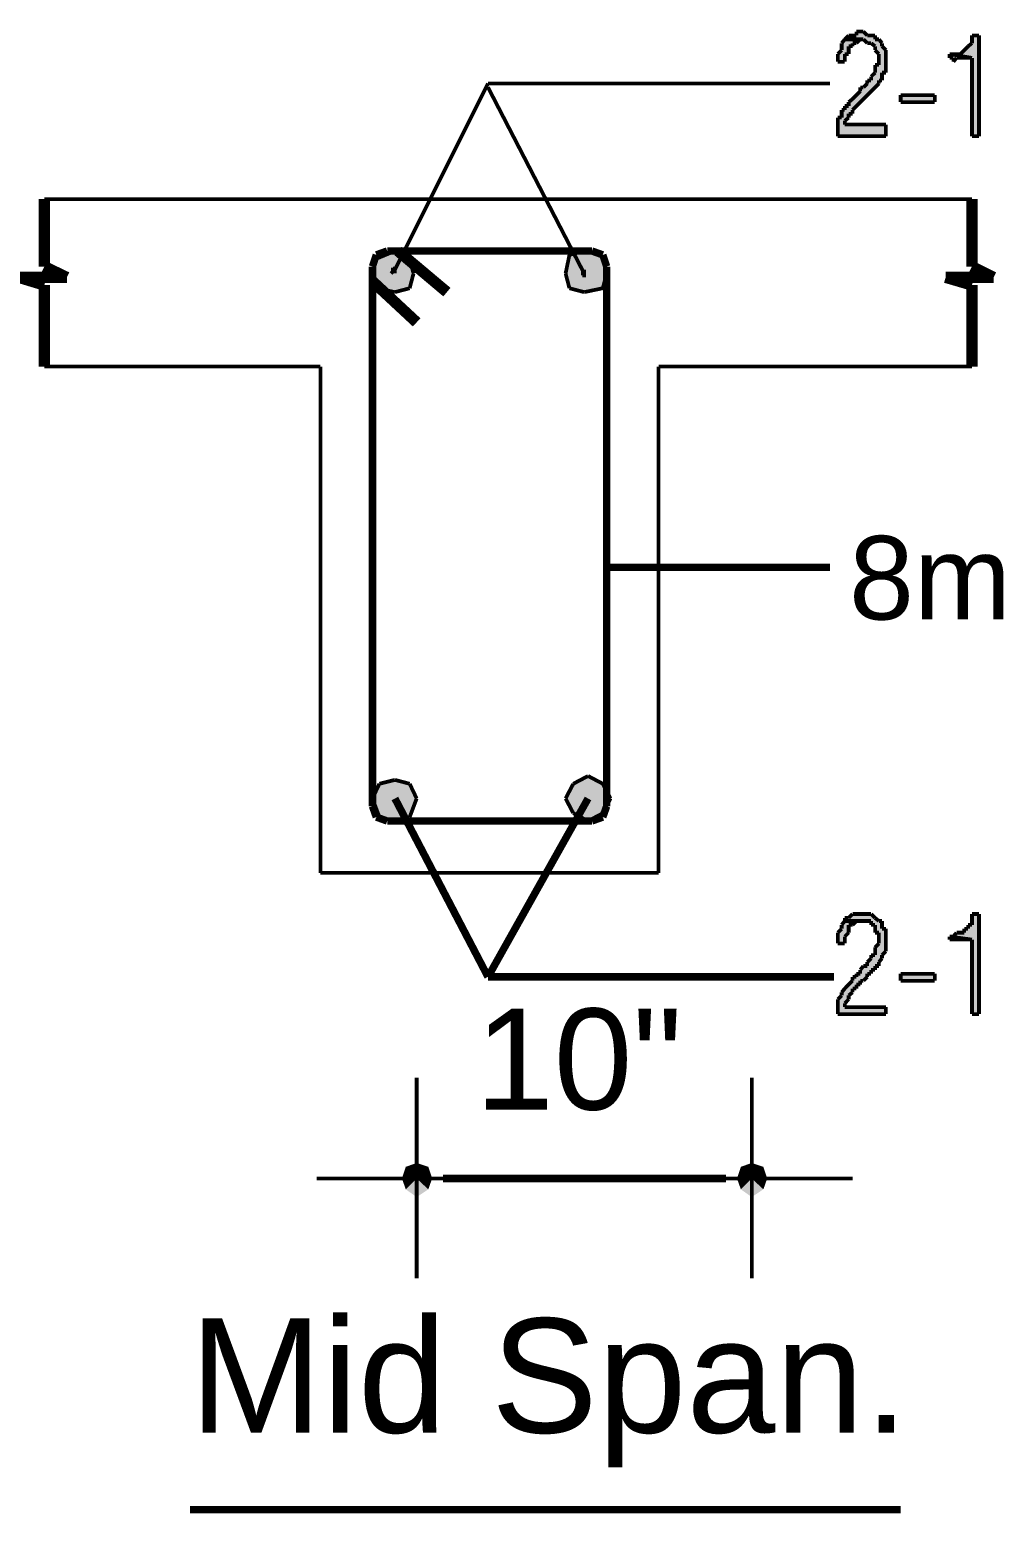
# Model space of a CAD drawing. Header units: millimetres. Extents: x 5 to 350, y 3 to 213.
# Drawn here: x 240.37 to 262.51, y 89.15 to 122.9 of the extents above; entities that cross this region are included whole.
import ezdxf

# ---------------------------------------------------------------- set-up
doc = ezdxf.new("R2010")
doc.units = ezdxf.units.MM
for name, color, linetype in [('H', 251, 'Continuous'), ('P', 255, 'Continuous'), ('T', 255, 'Continuous')]:
    doc.layers.add(name, color=color, linetype=linetype)
doc.styles.get("Standard").update_dxf_attribs({"font": 'arial.ttf'})

msp = doc.modelspace()

# ---------------------------------------------------------------- hatches: boundary and pattern name
at = {"layer": 'H', "linetype": 'Continuous'}
for points in [[(258.745, 120.474), (258.745, 120.897), (258.833, 120.897), (258.833, 121.073), (258.904, 121.073), (258.904, 121.162), (258.992, 121.162), (258.992, 121.25), (259.256, 121.497), (259.256, 121.585), (259.327, 121.585), (259.415, 121.673), (259.415, 121.744), (259.503, 121.744), (259.503, 121.832), (259.592, 121.92), (259.592, 122.096), (259.68, 122.096), (259.68, 122.343), (259.592, 122.432), (259.592, 122.52), (259.503, 122.59), (259.415, 122.59), (259.327, 122.678), (258.904, 122.678), (258.992, 122.767), (259.168, 122.767), (259.168, 122.855), (259.327, 122.855), (259.415, 122.767), (259.592, 122.767), (259.592, 122.678), (259.68, 122.678), (259.75, 122.59), (259.75, 122.52), (259.838, 122.432), (259.838, 121.92), (259.75, 121.92), (259.75, 121.744), (259.68, 121.744), (259.68, 121.673), (259.08, 121.073), (259.08, 120.985), (258.992, 120.985), (258.992, 120.897), (258.904, 120.826), (258.904, 120.738), (259.838, 120.738), (259.838, 120.474), (258.745, 120.474)], [(258.745, 122.167), (258.745, 122.343), (258.833, 122.432), (258.833, 122.59), (258.904, 122.678), (259.256, 122.678), (259.168, 122.59), (259.08, 122.59), (259.08, 122.52), (258.992, 122.52), (258.992, 122.343), (258.904, 122.343), (258.904, 122.167), (258.745, 122.167)], [(261.796, 120.474), (261.796, 122.255), (261.285, 122.343), (261.532, 122.343), (261.796, 122.59), (261.796, 122.767), (261.955, 122.767), (261.955, 120.474), (261.796, 120.474)], [(261.373, 122.167), (261.373, 122.255), (261.285, 122.255), (261.285, 122.343), (261.796, 122.255), (261.444, 122.255), (261.373, 122.167)], [(260.174, 121.25), (260.174, 121.408), (260.95, 121.408), (260.95, 121.25), (260.174, 121.25)], [(248.32, 117.687), (248.673, 117.863), (249.008, 117.687), (248.32, 117.687)], [(252.642, 117.775), (252.977, 117.863), (253.4, 117.775), (252.642, 117.775)], [(248.162, 117.352), (248.32, 117.687), (249.096, 117.352), (248.162, 117.352)], [(249.096, 117.352), (248.32, 117.687), (249.008, 117.687), (249.096, 117.352)], [(252.554, 117.352), (252.642, 117.775), (253.488, 117.352), (252.554, 117.352)], [(253.488, 117.352), (252.642, 117.775), (253.4, 117.775), (253.488, 117.352)], [(248.32, 117.016), (248.162, 117.352), (249.008, 117.016), (248.32, 117.016)], [(249.008, 117.016), (248.162, 117.352), (249.096, 117.352), (249.008, 117.016)], [(252.642, 117.016), (252.554, 117.352), (253.4, 117.016), (252.642, 117.016)], [(253.4, 117.016), (252.554, 117.352), (253.488, 117.352), (253.4, 117.016)], [(248.673, 116.928), (248.32, 117.016), (249.008, 117.016), (248.673, 116.928)], [(252.977, 116.928), (252.642, 117.016), (253.4, 117.016), (252.977, 116.928)], [(248.162, 105.41), (248.32, 105.745), (249.167, 105.41), (248.162, 105.41)], [(248.32, 105.745), (248.673, 105.833), (249.008, 105.745), (248.32, 105.745)], [(249.167, 105.41), (248.32, 105.745), (249.008, 105.745), (249.167, 105.41)], [(252.554, 105.41), (252.73, 105.745), (253.577, 105.41), (252.554, 105.41)], [(252.73, 105.745), (253.065, 105.922), (253.4, 105.745), (252.73, 105.745)], [(253.577, 105.41), (252.73, 105.745), (253.4, 105.745), (253.577, 105.41)], [(248.32, 104.987), (248.162, 105.41), (249.008, 104.987), (248.32, 104.987)], [(249.008, 104.987), (248.162, 105.41), (249.167, 105.41), (249.008, 104.987)], [(252.73, 105.075), (252.554, 105.41), (253.4, 105.075), (252.73, 105.075)], [(253.4, 105.075), (252.554, 105.41), (253.577, 105.41), (253.4, 105.075)], [(248.673, 104.898), (248.32, 104.987), (249.008, 104.987), (248.673, 104.898)], [(253.065, 104.898), (252.73, 105.075), (253.4, 105.075), (253.065, 104.898)], [(258.745, 100.506), (258.745, 100.842), (258.833, 100.93), (258.833, 101), (259.08, 101.265), (259.08, 101.353), (259.168, 101.353), (259.168, 101.424), (259.256, 101.424), (259.256, 101.512), (259.327, 101.6), (259.415, 101.6), (259.415, 101.688), (259.503, 101.776), (259.503, 101.847), (259.592, 101.847), (259.592, 102.023), (259.68, 102.112), (259.68, 102.358), (259.592, 102.358), (259.592, 102.535), (259.503, 102.535), (259.503, 102.623), (258.904, 102.623), (258.904, 102.694), (258.992, 102.694), (259.08, 102.782), (259.503, 102.782), (259.68, 102.623), (259.75, 102.623), (259.75, 102.447), (259.838, 102.447), (259.838, 101.935), (259.75, 101.847), (259.75, 101.776), (259.68, 101.688), (259.68, 101.6), (259.592, 101.6), (259.592, 101.512), (259.503, 101.512), (259.503, 101.424), (259.415, 101.424), (259.415, 101.353), (259.327, 101.265), (259.256, 101.265), (259.256, 101.177), (259.168, 101.177), (259.168, 101.088), (259.08, 101.088), (259.08, 101), (258.992, 100.93), (258.992, 100.842), (258.904, 100.753), (258.904, 100.665), (259.838, 100.665), (259.838, 100.506), (258.745, 100.506)], [(258.745, 102.112), (258.745, 102.358), (258.833, 102.447), (258.833, 102.535), (258.904, 102.623), (259.168, 102.623), (259.08, 102.535), (258.992, 102.535), (258.992, 102.358), (258.904, 102.27), (258.904, 102.112), (258.745, 102.112)], [(261.796, 100.506), (261.796, 102.2), (261.285, 102.27), (261.373, 102.27), (261.444, 102.358), (261.62, 102.358), (261.62, 102.447), (261.708, 102.447), (261.708, 102.535), (261.796, 102.535), (261.796, 102.782), (261.955, 102.782), (261.955, 100.506), (261.796, 100.506)], [(261.285, 102.2), (261.285, 102.27), (261.796, 102.2), (261.285, 102.2)], [(260.174, 101.265), (260.174, 101.424), (260.95, 101.424), (260.95, 101.265), (260.174, 101.265)], [(248.832, 96.767), (248.92, 97.032), (249.167, 96.767), (248.832, 96.767)], [(249.167, 96.767), (248.92, 97.032), (249.167, 97.12), (249.167, 96.767)], [(249.167, 96.767), (249.167, 97.12), (249.432, 97.032), (249.167, 96.767)], [(249.167, 96.767), (249.432, 97.032), (249.52, 96.767), (249.167, 96.767)], [(256.452, 96.767), (256.54, 97.032), (256.787, 96.767), (256.452, 96.767)], [(256.787, 96.767), (256.54, 97.032), (256.787, 97.12), (256.787, 96.767)], [(256.787, 96.767), (256.787, 97.12), (257.052, 97.032), (256.787, 96.767)], [(256.787, 96.767), (257.052, 97.032), (257.14, 96.767), (256.787, 96.767)], [(248.92, 96.52), (248.832, 96.767), (249.167, 96.767), (248.92, 96.52)], [(249.167, 96.344), (248.92, 96.52), (249.167, 96.767), (249.167, 96.344)], [(249.167, 96.344), (249.167, 96.767), (249.432, 96.52), (249.167, 96.344)], [(249.432, 96.52), (249.167, 96.767), (249.52, 96.767), (249.432, 96.52)], [(256.54, 96.52), (256.452, 96.767), (256.787, 96.767), (256.54, 96.52)], [(256.787, 96.344), (256.54, 96.52), (256.787, 96.767), (256.787, 96.344)], [(256.787, 96.344), (256.787, 96.767), (257.052, 96.52), (256.787, 96.344)], [(257.052, 96.52), (256.787, 96.767), (257.14, 96.767), (257.052, 96.52)]]:
    msp.add_hatch(color=256, dxfattribs=at).paths.add_polyline_path(points)

# ---------------------------------------------------------------- linework, layer by layer
at = {"layer": 'P'}
for points, const_width in [([(259.256, 122.855), (259.168, 122.855)], 0.085), ([(259.168, 122.855), (259.168, 122.767)], 0.085), ([(259.327, 122.855), (259.256, 122.855)], 0.085), ([(259.415, 122.767), (259.327, 122.855)], 0.085), ([(258.904, 122.678), (258.833, 122.59)], 0.085), ([(258.833, 122.59), (258.833, 122.52)], 0.085), ([(258.833, 122.52), (258.833, 122.432)], 0.085), ([(258.992, 122.767), (258.904, 122.678)], 0.085), ([(259.327, 122.678), (258.904, 122.678)], 0.085), ([(258.904, 122.678), (259.327, 122.678)], 0.085), ([(259.08, 122.767), (258.992, 122.767)], 0.085), ([(258.992, 122.432), (258.992, 122.52)], 0.085), ([(258.992, 122.52), (259.08, 122.52)], 0.085), ([(259.168, 122.767), (259.08, 122.767)], 0.085), ([(259.08, 122.52), (259.08, 122.59)], 0.085), ([(259.08, 122.59), (259.168, 122.59)], 0.085), ([(259.168, 122.59), (259.256, 122.678)], 0.085), ([(259.256, 122.678), (259.327, 122.678)], 0.085), ([(259.327, 122.678), (259.415, 122.59)], 0.085), ([(259.503, 122.767), (259.415, 122.767)], 0.085), ([(259.415, 122.59), (259.503, 122.59)], 0.085), ([(259.592, 122.767), (259.503, 122.767)], 0.085), ([(259.503, 122.59), (259.592, 122.52)], 0.085), ([(259.592, 122.678), (259.592, 122.767)], 0.085), ([(259.68, 122.678), (259.592, 122.678)], 0.085), ([(259.592, 122.52), (259.592, 122.432)], 0.085), ([(259.75, 122.59), (259.68, 122.678)], 0.085), ([(259.75, 122.52), (259.75, 122.59)], 0.085), ([(259.838, 122.432), (259.75, 122.52)], 0.085), ([(261.708, 122.52), (261.62, 122.432)], 0.085), ([(261.796, 122.59), (261.708, 122.52)], 0.085), ([(261.955, 122.767), (261.796, 122.767)], 0.085), ([(261.796, 122.767), (261.796, 122.678)], 0.085), ([(261.796, 122.678), (261.796, 122.59)], 0.085), ([(261.955, 120.474), (261.955, 122.767)], 0.085), ([(258.833, 122.432), (258.745, 122.343)], 0.085), ([(258.745, 122.343), (258.745, 122.255)], 0.085), ([(258.745, 122.255), (258.745, 122.167)], 0.085), ([(258.745, 122.167), (258.904, 122.167)], 0.085), ([(258.904, 122.255), (258.904, 122.343)], 0.085), ([(258.904, 122.343), (258.992, 122.343)], 0.085), ([(258.904, 122.167), (258.904, 122.255)], 0.085), ([(258.992, 122.343), (258.992, 122.432)], 0.085), ([(259.592, 122.432), (259.68, 122.343)], 0.085), ([(259.68, 122.343), (259.68, 122.255)], 0.085), ([(259.68, 122.255), (259.68, 122.167)], 0.085), ([(259.68, 122.167), (259.68, 122.096)], 0.085), ([(259.838, 122.343), (259.838, 122.432)], 0.085), ([(259.838, 122.255), (259.838, 122.343)], 0.085), ([(259.838, 122.167), (259.838, 122.255)], 0.085), ([(259.838, 122.096), (259.838, 122.167)], 0.085), ([(261.285, 122.343), (261.285, 122.255)], 0.085), ([(261.796, 122.255), (261.285, 122.343)], 0.085), ([(261.373, 122.343), (261.285, 122.343)], 0.085), ([(261.285, 122.343), (261.796, 122.255)], 0.085), ([(261.285, 122.255), (261.373, 122.255)], 0.085), ([(261.444, 122.343), (261.373, 122.343)], 0.085), ([(261.373, 122.255), (261.373, 122.167)], 0.085), ([(261.373, 122.167), (261.444, 122.255)], 0.085), ([(261.532, 122.343), (261.444, 122.343)], 0.085), ([(261.444, 122.255), (261.532, 122.255)], 0.085), ([(261.62, 122.432), (261.532, 122.343)], 0.085), ([(261.532, 122.255), (261.62, 122.255)], 0.085), ([(261.62, 122.255), (261.708, 122.255)], 0.085), ([(261.708, 122.255), (261.796, 122.255)], 0.085), ([(261.796, 122.255), (261.796, 120.474)], 0.085), ([(259.592, 121.92), (259.503, 121.832)], 0.085), ([(259.503, 121.832), (259.503, 121.744)], 0.085), ([(259.68, 122.096), (259.592, 122.096)], 0.085), ([(259.592, 122.096), (259.592, 122.008)], 0.085), ([(259.592, 122.008), (259.592, 121.92)], 0.085), ([(259.75, 121.832), (259.75, 121.92)], 0.085), ([(259.75, 121.92), (259.838, 121.92)], 0.085), ([(259.75, 121.744), (259.75, 121.832)], 0.085), ([(259.838, 122.008), (259.838, 122.096)], 0.085), ([(259.838, 121.92), (259.838, 122.008)], 0.085), ([(248.673, 117.44), (250.79, 121.673)], 0.085), ([(250.79, 121.673), (258.568, 121.673)], 0.085), ([(252.977, 117.352), (250.79, 121.585)], 0.085), ([(259.256, 121.497), (259.168, 121.408)], 0.085), ([(259.327, 121.585), (259.256, 121.585)], 0.085), ([(259.256, 121.585), (259.256, 121.497)], 0.085), ([(259.415, 121.673), (259.327, 121.585)], 0.085), ([(259.503, 121.744), (259.415, 121.744)], 0.085), ([(259.415, 121.744), (259.415, 121.673)], 0.085), ([(259.415, 121.408), (259.503, 121.497)], 0.085), ([(259.503, 121.497), (259.592, 121.585)], 0.085), ([(259.592, 121.585), (259.68, 121.673)], 0.085), ([(259.68, 121.673), (259.68, 121.744)], 0.085), ([(259.68, 121.744), (259.75, 121.744)], 0.085), ([(258.992, 121.162), (258.904, 121.162)], 0.085), ([(258.904, 121.162), (258.904, 121.073)], 0.085), ([(259.08, 121.32), (258.992, 121.25)], 0.085), ([(258.992, 121.25), (258.992, 121.162)], 0.085), ([(259.168, 121.408), (259.08, 121.32)], 0.085), ([(259.08, 121.073), (259.168, 121.162)], 0.085), ([(259.168, 121.162), (259.256, 121.25)], 0.085), ([(259.256, 121.25), (259.327, 121.32)], 0.085), ([(259.327, 121.32), (259.415, 121.408)], 0.085), ([(260.174, 121.25), (260.174, 121.408)], 0.085), ([(260.174, 121.408), (260.95, 121.408)], 0.085), ([(260.95, 121.25), (260.174, 121.25)], 0.085), ([(260.174, 121.25), (260.174, 121.25)], 0.085), ([(260.95, 121.408), (260.95, 121.25)], 0.085), ([(258.833, 120.897), (258.745, 120.897)], 0.085), ([(258.745, 120.897), (258.745, 120.826)], 0.085), ([(258.745, 120.826), (258.745, 120.738)], 0.085), ([(258.904, 121.073), (258.833, 121.073)], 0.085), ([(258.833, 121.073), (258.833, 120.985)], 0.085), ([(258.833, 120.985), (258.833, 120.897)], 0.085), ([(258.904, 120.826), (258.992, 120.897)], 0.085), ([(258.904, 120.738), (258.904, 120.826)], 0.085), ([(258.992, 120.897), (258.992, 120.985)], 0.085), ([(258.992, 120.985), (259.08, 120.985)], 0.085), ([(259.08, 120.985), (259.08, 121.073)], 0.085), ([(258.745, 120.738), (258.745, 120.65)], 0.085), ([(258.745, 120.65), (258.745, 120.562)], 0.085), ([(258.745, 120.562), (258.745, 120.474)], 0.085), ([(258.745, 120.474), (259.838, 120.474)], 0.085), ([(259.838, 120.738), (258.904, 120.738)], 0.085), ([(259.838, 120.474), (259.838, 120.738)], 0.085), ([(261.796, 120.474), (261.955, 120.474)], 0.085), ([(240.7, 117.51), (240.7, 119.045)], 0.254), ([(261.796, 117.51), (261.796, 119.045)], 0.254), ([(261.796, 119.045), (240.7, 119.045)], 0.085), ([(248.25, 117.775), (248.162, 117.51)], 0.169), ([(248.497, 117.863), (248.25, 117.775)], 0.169), ([(248.673, 117.863), (248.25, 117.687)], 0.085), ([(253.153, 117.863), (248.497, 117.863)], 0.169), ([(248.744, 117.863), (249.855, 116.928)], 0.254), ([(249.008, 117.687), (248.673, 117.863)], 0.085), ([(252.642, 117.775), (252.554, 117.352)], 0.085), ([(252.977, 117.863), (252.642, 117.775)], 0.085), ([(253.4, 117.775), (252.977, 117.863)], 0.085), ([(253.4, 117.775), (253.153, 117.863)], 0.169), ([(253.488, 117.51), (253.4, 117.775)], 0.169), ([(253.488, 117.352), (253.4, 117.775)], 0.085), ([(241.212, 117.263), (240.7, 117.51)], 0.254), ([(248.162, 117.51), (248.162, 105.234)], 0.169), ([(248.25, 117.687), (248.162, 117.352)], 0.085), ([(248.673, 117.44), (248.585, 117.352)], 0.085), ([(248.585, 117.44), (248.673, 117.44)], 0.085), ([(248.673, 117.44), (248.673, 117.51)], 0.085), ([(248.673, 117.352), (248.673, 117.44)], 0.085), ([(249.096, 117.352), (249.008, 117.687)], 0.085), ([(252.977, 117.352), (252.977, 117.44)], 0.085), ([(253.488, 105.234), (253.488, 117.51)], 0.169), ([(262.29, 117.263), (261.796, 117.51)], 0.254), ([(240.7, 117.087), (240.118, 117.263)], 0.254), ([(240.118, 117.263), (241.212, 117.263)], 0.254), ([(240.7, 115.235), (240.7, 117.087)], 0.254), ([(248.162, 117.175), (249.167, 116.24)], 0.254), ([(248.162, 117.352), (248.25, 117.016)], 0.085), ([(249.008, 117.016), (249.096, 117.352)], 0.085), ([(249.096, 117.352), (249.096, 117.352)], 0.085), ([(252.554, 117.352), (252.642, 117.016)], 0.085), ([(252.906, 117.352), (252.977, 117.352)], 0.085), ([(252.977, 117.352), (252.977, 117.263)], 0.085), ([(253.4, 117.016), (253.488, 117.352)], 0.085), ([(253.488, 117.352), (253.488, 117.352)], 0.085), ([(261.796, 117.087), (261.197, 117.263)], 0.254), ([(261.197, 117.263), (262.29, 117.263)], 0.254), ([(261.796, 115.235), (261.796, 117.087)], 0.254), ([(248.25, 117.016), (248.673, 116.928)], 0.085), ([(248.673, 116.928), (249.008, 117.016)], 0.085), ([(252.642, 117.016), (252.977, 116.928)], 0.085), ([(252.977, 116.928), (253.4, 117.016)], 0.085), ([(240.7, 115.235), (246.98, 115.235)], 0.085), ([(246.98, 115.235), (246.98, 103.717)], 0.085), ([(254.67, 103.717), (254.67, 115.235)], 0.085), ([(261.796, 115.235), (254.67, 115.235)], 0.085), ([(253.488, 110.666), (258.568, 110.666)], 0.169), ([(248.32, 105.745), (248.162, 105.41)], 0.085), ([(248.673, 105.833), (248.32, 105.745)], 0.085), ([(249.008, 105.745), (248.673, 105.833)], 0.085), ([(249.167, 105.41), (249.008, 105.745)], 0.085), ([(252.73, 105.745), (252.554, 105.41)], 0.085), ([(253.065, 105.922), (252.73, 105.745)], 0.085), ([(253.4, 105.745), (253.065, 105.922)], 0.085), ([(253.577, 105.41), (253.4, 105.745)], 0.085), ([(248.162, 105.234), (248.25, 104.987)], 0.169), ([(248.162, 105.41), (248.32, 104.987)], 0.085), ([(248.673, 105.41), (250.79, 101.353)], 0.169), ([(249.008, 104.987), (249.167, 105.41)], 0.085), ([(249.167, 105.41), (249.167, 105.41)], 0.085), ([(250.79, 101.353), (253.065, 105.41)], 0.169), ([(252.554, 105.41), (252.73, 105.075)], 0.085), ([(253.4, 104.987), (253.488, 105.234)], 0.169), ([(253.4, 105.075), (253.577, 105.41)], 0.085), ([(253.577, 105.41), (253.577, 105.41)], 0.085), ([(248.25, 104.987), (248.497, 104.898)], 0.169), ([(248.32, 104.987), (248.673, 104.898)], 0.085), ([(248.497, 104.898), (253.153, 104.898)], 0.169), ([(248.673, 104.898), (249.008, 104.987)], 0.085), ([(252.73, 105.075), (253.065, 104.898)], 0.085), ([(253.065, 104.898), (253.4, 105.075)], 0.085), ([(253.153, 104.898), (253.4, 104.987)], 0.169), ([(248.497, 104.898), (253.153, 104.898)], 0.085), ([(246.98, 103.717), (254.67, 103.717)], 0.085), ([(258.904, 102.623), (258.833, 102.535)], 0.085), ([(258.992, 102.694), (258.904, 102.694)], 0.085), ([(258.904, 102.694), (258.904, 102.623)], 0.085), ([(259.327, 102.623), (258.904, 102.623)], 0.085), ([(258.904, 102.623), (259.327, 102.623)], 0.085), ([(259.08, 102.782), (258.992, 102.694)], 0.085), ([(259.168, 102.782), (259.08, 102.782)], 0.085), ([(259.08, 102.535), (259.168, 102.623)], 0.085), ([(259.256, 102.782), (259.168, 102.782)], 0.085), ([(259.168, 102.623), (259.256, 102.623)], 0.085), ([(259.327, 102.782), (259.256, 102.782)], 0.085), ([(259.256, 102.623), (259.327, 102.623)], 0.085), ([(259.415, 102.782), (259.327, 102.782)], 0.085), ([(259.327, 102.623), (259.415, 102.623)], 0.085), ([(259.503, 102.782), (259.415, 102.782)], 0.085), ([(259.415, 102.623), (259.503, 102.623)], 0.085), ([(259.592, 102.694), (259.503, 102.782)], 0.085), ([(259.503, 102.623), (259.503, 102.535)], 0.085), ([(259.68, 102.623), (259.592, 102.694)], 0.085), ([(259.75, 102.623), (259.68, 102.623)], 0.085), ([(259.75, 102.535), (259.75, 102.623)], 0.085), ([(261.955, 102.782), (261.796, 102.782)], 0.085), ([(261.796, 102.782), (261.796, 102.694)], 0.085), ([(261.796, 102.694), (261.796, 102.623)], 0.085), ([(261.796, 102.623), (261.796, 102.535)], 0.085), ([(261.955, 100.506), (261.955, 102.782)], 0.085), ([(258.833, 102.447), (258.745, 102.358)], 0.085), ([(258.745, 102.358), (258.745, 102.27)], 0.085), ([(258.745, 102.27), (258.745, 102.2)], 0.085), ([(258.833, 102.535), (258.833, 102.447)], 0.085), ([(258.904, 102.27), (258.992, 102.358)], 0.085), ([(258.904, 102.2), (258.904, 102.27)], 0.085), ([(258.992, 102.447), (258.992, 102.535)], 0.085), ([(258.992, 102.535), (259.08, 102.535)], 0.085), ([(258.992, 102.358), (258.992, 102.447)], 0.085), ([(259.503, 102.535), (259.592, 102.535)], 0.085), ([(259.592, 102.535), (259.592, 102.447)], 0.085), ([(259.592, 102.447), (259.592, 102.358)], 0.085), ([(259.592, 102.358), (259.68, 102.358)], 0.085), ([(259.68, 102.358), (259.68, 102.27)], 0.085), ([(259.68, 102.27), (259.68, 102.2)], 0.085), ([(259.75, 102.447), (259.75, 102.535)], 0.085), ([(259.838, 102.447), (259.75, 102.447)], 0.085), ([(259.838, 102.358), (259.838, 102.447)], 0.085), ([(259.838, 102.27), (259.838, 102.358)], 0.085), ([(259.838, 102.2), (259.838, 102.27)], 0.085), ([(261.285, 102.27), (261.285, 102.2)], 0.085), ([(261.796, 102.2), (261.285, 102.27)], 0.085), ([(261.373, 102.27), (261.285, 102.27)], 0.085), ([(261.285, 102.27), (261.796, 102.2)], 0.085), ([(261.444, 102.358), (261.373, 102.27)], 0.085), ([(261.532, 102.358), (261.444, 102.358)], 0.085), ([(261.62, 102.358), (261.532, 102.358)], 0.085), ([(261.708, 102.447), (261.62, 102.447)], 0.085), ([(261.62, 102.447), (261.62, 102.358)], 0.085), ([(261.796, 102.535), (261.708, 102.535)], 0.085), ([(261.708, 102.535), (261.708, 102.447)], 0.085), ([(258.745, 102.2), (258.745, 102.112)], 0.085), ([(258.745, 102.112), (258.904, 102.112)], 0.085), ([(258.904, 102.112), (258.904, 102.2)], 0.085), ([(259.68, 102.112), (259.592, 102.023)], 0.085), ([(259.592, 102.023), (259.592, 101.935)], 0.085), ([(259.592, 101.935), (259.592, 101.847)], 0.085), ([(259.68, 102.2), (259.68, 102.112)], 0.085), ([(259.75, 101.847), (259.838, 101.935)], 0.085), ([(259.838, 102.112), (259.838, 102.2)], 0.085), ([(259.838, 102.023), (259.838, 102.112)], 0.085), ([(259.838, 101.935), (259.838, 102.023)], 0.085), ([(261.285, 102.2), (261.373, 102.2)], 0.085), ([(261.373, 102.2), (261.444, 102.2)], 0.085), ([(261.444, 102.2), (261.532, 102.2)], 0.085), ([(261.532, 102.2), (261.62, 102.2)], 0.085), ([(261.62, 102.2), (261.708, 102.2)], 0.085), ([(261.708, 102.2), (261.796, 102.2)], 0.085), ([(261.796, 102.2), (261.796, 100.506)], 0.085), ([(259.327, 101.6), (259.256, 101.512)], 0.085), ([(259.415, 101.6), (259.327, 101.6)], 0.085), ([(259.503, 101.776), (259.415, 101.688)], 0.085), ([(259.415, 101.688), (259.415, 101.6)], 0.085), ([(259.592, 101.847), (259.503, 101.847)], 0.085), ([(259.503, 101.847), (259.503, 101.776)], 0.085), ([(259.592, 101.512), (259.592, 101.6)], 0.085), ([(259.592, 101.6), (259.68, 101.6)], 0.085), ([(259.68, 101.688), (259.75, 101.776)], 0.085), ([(259.68, 101.6), (259.68, 101.688)], 0.085), ([(259.75, 101.776), (259.75, 101.847)], 0.085), ([(250.79, 101.353), (258.657, 101.353)], 0.169), ([(259.08, 101.265), (258.992, 101.177)], 0.085), ([(259.168, 101.353), (259.08, 101.353)], 0.085), ([(259.08, 101.353), (259.08, 101.265)], 0.085), ([(259.256, 101.424), (259.168, 101.424)], 0.085), ([(259.168, 101.424), (259.168, 101.353)], 0.085), ([(259.256, 101.512), (259.256, 101.424)], 0.085), ([(259.256, 101.177), (259.256, 101.265)], 0.085), ([(259.256, 101.265), (259.327, 101.265)], 0.085), ([(259.327, 101.265), (259.415, 101.353)], 0.085), ([(259.415, 101.353), (259.415, 101.424)], 0.085), ([(259.415, 101.424), (259.503, 101.424)], 0.085), ([(259.503, 101.424), (259.503, 101.512)], 0.085), ([(259.503, 101.512), (259.592, 101.512)], 0.085), ([(260.174, 101.265), (260.174, 101.424)], 0.085), ([(260.174, 101.424), (260.95, 101.424)], 0.085), ([(260.95, 101.265), (260.174, 101.265)], 0.085), ([(260.174, 101.265), (260.174, 101.265)], 0.085), ([(260.95, 101.424), (260.95, 101.265)], 0.085), ([(258.833, 100.93), (258.745, 100.842)], 0.085), ([(258.904, 101.088), (258.833, 101)], 0.085), ([(258.833, 101), (258.833, 100.93)], 0.085), ([(258.992, 101.177), (258.904, 101.088)], 0.085), ([(258.992, 100.93), (259.08, 101)], 0.085), ([(258.992, 100.842), (258.992, 100.93)], 0.085), ([(259.08, 101), (259.08, 101.088)], 0.085), ([(259.08, 101.088), (259.168, 101.088)], 0.085), ([(259.168, 101.088), (259.168, 101.177)], 0.085), ([(259.168, 101.177), (259.256, 101.177)], 0.085), ([(258.745, 100.842), (258.745, 100.753)], 0.085), ([(258.745, 100.753), (258.745, 100.665)], 0.085), ([(258.745, 100.665), (258.745, 100.577)], 0.085), ([(258.745, 100.577), (258.745, 100.506)], 0.085), ([(258.904, 100.753), (258.992, 100.842)], 0.085), ([(258.904, 100.665), (258.904, 100.753)], 0.085), ([(259.838, 100.665), (258.904, 100.665)], 0.085), ([(259.838, 100.506), (259.838, 100.665)], 0.085), ([(258.745, 100.506), (259.838, 100.506)], 0.085), ([(261.796, 100.506), (261.955, 100.506)], 0.085), ([(249.167, 94.492), (249.167, 99.06)], 0.085), ([(256.787, 99.06), (256.787, 94.492)], 0.085), ([(251.46, 96.767), (246.892, 96.767)], 0.085), ([(249.767, 96.767), (256.205, 96.767)], 0.169), ([(254.512, 96.767), (259.08, 96.767)], 0.085), ([(244.016, 89.235), (260.174, 89.235)], 0.169)]:
    msp.add_lwpolyline(points, dxfattribs=dict(at, const_width=const_width))

# ---------------------------------------------------------------- texts
at = {"layer": 'T', "attachment_point": 7}
for s, insert, char_height in [('{\\fArial|b0|i0|c0|p18;8mmØ@ 7"c/c.}', (259, 109.1), 1.9), ('{\\fArial|b0|i0|c0|p18;10"}', (250.5, 98.3), 2.3), ('{\\fArial|b0|i0|c0|p18;Mid Span.}', (244, 90.2), 2.6)]:
    msp.add_mtext(s, dxfattribs=dict(at, insert=insert, char_height=char_height))

doc.saveas('drawing.dxf')
